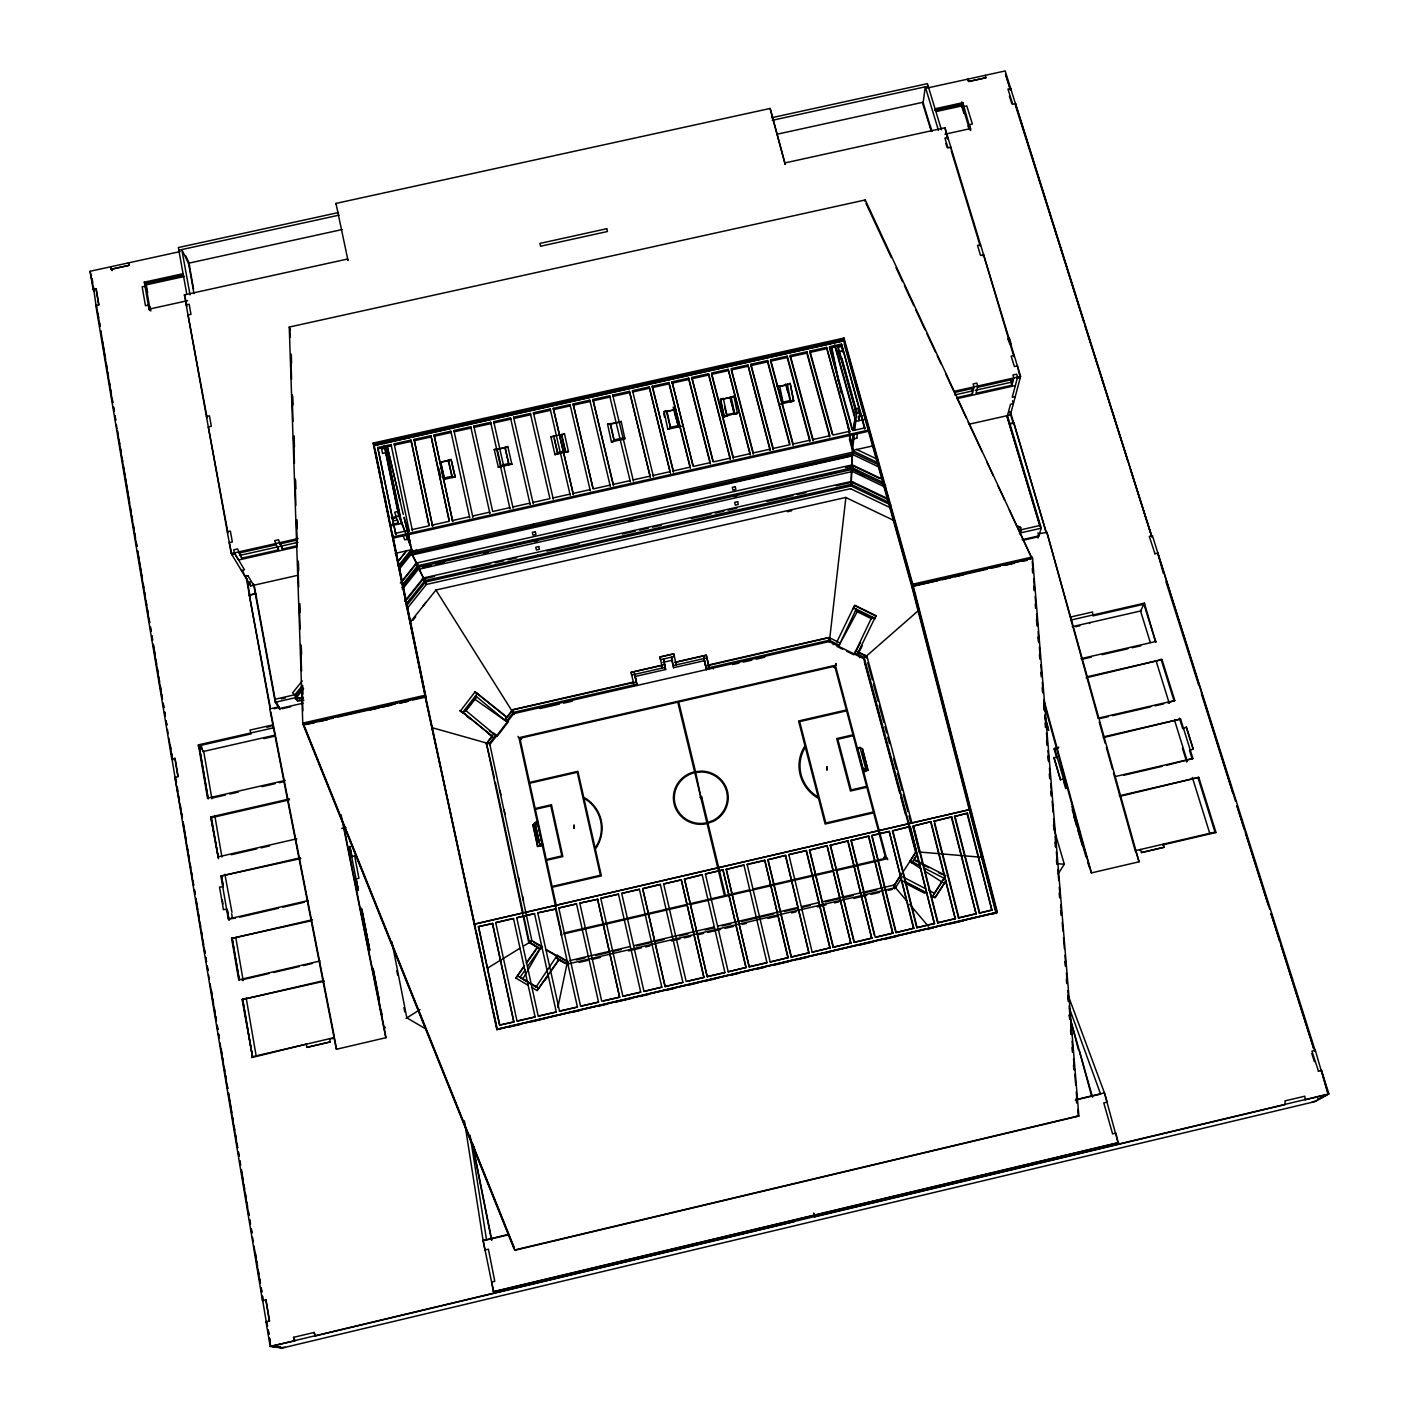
<?xml version="1.0" encoding="UTF-8"?>
<svg xmlns="http://www.w3.org/2000/svg" width="1419" height="1419" viewBox="0 0 1419 1419"><rect width="100%" height="100%" fill="white"/><g stroke="black" fill="none" stroke-linecap="round" stroke-linejoin="round"><path stroke-width="1.5" d="M770.127 449.167L770.091 450.391L747.902 364.931L731.246 368.656L753.258 452.945L770.127 449.167L747.902 364.931M750.172 453.654L750.172 454.878L728.195 369.33L711.522 373.055L733.304 457.432L750.172 453.654L728.195 369.33M750.935 365.57L750.935 364.257L767.59 360.55L790.046 444.679L773.195 448.475L773.16 449.699L750.935 365.57L767.555 361.863L767.59 360.55M770.127 108.465L785.204 164.391L770.127 108.465L335.984 203.414L347.992 260.457L347.495 259.038L184.381 294.886L231.244 553.57L250.649 585.941L298.504 575.156M770.606 361.189L770.623 359.858L787.261 356.151L809.965 440.209L793.132 443.987L793.079 445.229L770.606 361.189L787.208 357.482L787.261 356.151M681.262 879.886L663.613 883.984L681.262 879.886L703.948 977.478L688.144 981.168M779.545 386.607L779.581 385.72L776.725 386.358M879.904 478.575L852.074 465.29L852.447 454.435L878.396 466.798M851.595 471.711L851.223 482.389L836.11 485.795M845.6 467.649L852.056 466.177L851.879 454.772M786.197 384.673L790.401 401.683L793.647 401.187L790.17 383.361L786.889 384.762M790.241 356.808L790.312 355.477L806.914 351.77L829.867 435.739L813.052 439.518L812.963 440.759L790.241 356.808L806.843 353.1L806.914 351.77M684.49 879.141L702.157 874.743L724.949 972.565L707.212 976.715L684.49 879.141L702.157 874.743M790.17 383.361L793.629 401.08L780.219 404.096M790.791 401.825L787.297 383.999M832.261 434.196L809.877 352.426L809.965 351.078L826.567 347.371L849.75 431.27L849.626 432.511L826.567 347.371M682.894 982.391L665.103 986.56L682.894 982.391L660.367 884.427L642.665 888.542L665.103 986.56M852.127 429.726L829.512 348.045L829.618 346.697L841.485 344.054L864.845 427.882L864.703 429.123L841.485 344.054M841.378 346.431L838.257 347.123L837.618 354.555L835.312 346.254M858.832 420.716L859.79 412.503L858.548 408.14L855.426 408.849L854.664 415.909L838.806 358.83L839.48 351.415L842.584 350.724L841.343 346.449M842.46 352.054L842.584 350.724M475.525 927.955L424.902 695.292L373.144 443.065L843.986 338.041L843.737 340.897L374.137 445.655M865.093 201.533L865.253 199.955L289.245 327.062L302.761 723.105L304.606 725.96L303.027 724.364L425.168 696.534L426.232 698.272L392.424 533.597M534.661 827.72L534.981 829.281L534.91 826.638L535.282 828.856L534.732 827.738M708.613 666.238L708.56 664.943L828.536 637.557L829.104 641.601L863.923 658.771L916.018 852.039L893.881 885.97L896.01 887.336L894.147 885.03L823.197 901.562M489.413 730.803L496.579 735.858L494.202 733.304L487.657 741.782L490.052 744.319L513.713 713.633L829.104 641.601L828.536 637.557M839.711 644.244L839.888 642.913L830.363 638.213L829.104 641.601M851.737 447.624L853.014 436.005M854.344 433.771L852.517 450.462L873.802 445.672M854.806 429.922L856.65 413.213L838.257 347.123M851.258 466.727L851.453 465.06L417.204 562.9L417.789 565.72L852.198 467.809L883.948 482.868M858.14 411.67L858.566 408.14M850.726 483.152L850.903 481.538L424.263 577.799L426.214 584.61L407.093 608.627M888.383 498.938L852.624 481.875L851.276 484.358L851.081 485.972L890.742 504.933M833.255 644.634L833.361 643.694M850.903 481.538L851.471 485.883L425.398 582.056L406.224 606.197M853.28 467.082L853.475 465.432L883.221 479.604M856.81 438.205L857.431 433.079M852.447 483.489L852.624 481.875M835.773 663.808L836.181 665.334L835.809 663.489M854.327 654.035L872.029 616.822L871.709 618.826L855.959 611.11L856.242 609.088L838.611 646.284L857.324 611.518M511.674 710.139L636.351 681.918L633.991 671.613M705.403 873.98L723.034 869.882L705.403 873.98L728.213 971.802L746.075 967.456L723.034 869.882M853.333 608.786L854.788 605.274L876.126 615.704L874.636 619.216M923.077 103.002L925.277 86.825L938.491 130.459M929.871 127.249L930.279 125.67L931.999 131.382M858.193 653.343L858.389 652.03M857.697 748.576L860.003 747.742L857.395 747.937L857.466 750.066M863.32 769.577L857.537 748.008L860.038 747.441L862.415 748.682L868.038 769.985C862.663 774.579 860.623 767.59 865.679 768.708L863.018 769.258M859.524 657.565L859.648 656.642M785.239 162.866L944.948 127.781L947.661 138.991L947.91 137.448L944.912 138.104L947.963 147.771M863.799 659.675L865.235 655.401L855.622 650.665L855.426 651.977L860.588 642.346M865.235 655.401L863.923 658.771M866.867 658.079L867.08 656.766L864.153 657.44L854.522 652.722M950.588 148.676L950.854 147.133L947.857 147.789M962.064 107.347L962.827 102.682L934.873 108.82M967.74 80.706L968.006 79.092L968.751 81.522L985.992 77.743L985.247 75.313M964.193 111.959L963.944 113.467L961.319 104.917M968.095 126.965L968.361 125.457M970.543 129.998L962.827 102.682M862.397 748.771L867.772 770.056M542.608 845.085L542.413 843.454L537.517 846.451L542.856 845.227M537.641 822.346L535.052 822.665L539.788 844.199L542.111 843.773M1045.768 531.043L1010.559 412.379M843.986 338.041L912.772 584.202L912.08 587.608L995.978 913.18L991.668 914.191M1013.272 354.679L983.58 254.764L980.547 255.42L977.514 245.416L980.564 244.742L980.245 246.179L951.262 150.786M983.314 256.183L983.598 254.746M1083.814 322.024L1005.184 70.95L926.979 88.067M557.844 1007.49L566.908 964.211L895.495 887.638L901.508 878.379M439.571 462.541L451.224 459.933L455.162 476.89L452.359 477.387M726.191 869.457L743.911 865.04L766.969 962.738L749.214 966.889L726.191 869.457L743.911 865.04M972.281 387.547L972.352 394.092L957.914 397.338M972.352 394.092L973.984 386.873L973.079 383.928L976.857 383.095L977.726 386.039L976.059 393.258L1011.907 385.205L1013.822 377.933L1012.9 375.006L1016.66 374.155L1017.565 377.099L1012.244 397.285L1015.259 396.611M703.948 977.478L681.28 879.585M558.412 961.053L558.802 959.51L566.908 964.211M1013.875 356.79L1014.248 355.459L1011.144 356.151L1014.443 366.581L1017.441 365.925L1020.279 377.72L1017.228 378.412M794.25 1221.706L315.249 1335.971M887.301 858.016L887.744 859.666M1011.96 378.642L1011.02 382.279L1011.907 385.205M444.573 479.125L440.759 461.92M707.212 976.715L684.508 878.822M1007.437 415.607L1010.488 404.291L1013.397 403.635L1012.545 400.779M448.404 460.466L451.242 460.04M944.948 127.781L1020.598 376.425L1010.399 414.933L968.609 424.334M893.881 885.97L900.409 875.417L900.143 876.374M894.644 888.879L894.147 885.03M900.568 880.348L900.852 879.39M910.005 827.632L916.319 851.028L909.792 861.564L921.126 868.765M913.623 860.322L913.925 859.329L945.764 875.594L932.389 896.577M916.018 852.039L916.319 851.028M919.015 851.329L913.02 826.94M1019.427 533.916L1020.704 529.855L1021.538 532.675L1041.28 528.187L1007.384 415.359M1037.981 538.067L1041.28 528.187M303.382 724.062L425.345 696.286L373.64 444.36L843.862 339.478L912.541 585.337L1031.826 558.181L865.253 199.955M1046.406 533.136L1013.964 423.022L1009.796 423.962M943.546 879.62L944.061 878.237L923.467 867.683M787.953 957.825L764.77 860.216L747.139 864.295L770.215 961.976L788.113 957.63L764.77 860.216M767.856 859.79L785.594 855.373L808.936 952.929L791.199 957.062L767.856 859.79L785.594 855.373M724.949 972.565L707.247 976.538M403.28 514.423L387.245 446.95M728.213 971.802L746.075 967.456M1071.043 620.919L1070.618 617.017L1092.524 611.997L1092.932 615.899L1144.707 604.051M1089.597 623.544L1090.023 622.569M863.195 769.116L865.413 768.584M400.034 500.818L387.369 446.772M788.822 854.628L806.418 850.549L788.822 854.628L812.165 952.167L830.097 947.821L806.418 850.549M303.027 724.364L514.654 1250.316L1078.883 1116.097L1032.553 558.235L913.091 585.426L912.08 587.608L844.216 344.108M1015.348 105.201L1151.891 536.825L1015.525 103.64M1151.891 536.825L1152.423 535.673L1149.301 536.4L1154.96 553.747M1056.179 756.079L1054.122 749.019L1058.787 747.192M1056.676 757.888L1057.102 757.001L1054.015 757.764L1060.454 779.776L1063.541 779.013L1063.115 779.865M1152.423 535.673L1235.612 801.451M836.82 642.08L854.486 605.558L875.825 615.988L858.087 652.545L866.388 656.341M858.46 652.456L861.262 646.692M1071.451 619.926L1144.388 603.164L1140.539 611.004L1150.33 642.488M1038.406 534.183L1038.442 536.754L1023.809 540.071M1019.516 530.067L1020.882 527.478L1016.412 525.42M1037.981 532.764L1038.336 533.934L1046.867 532.249L1098.058 717.854M1144.388 603.164L1155.811 642.328L1143.891 604.175M859.222 651.41L862.326 645.627M809.469 850.141L827.224 845.706L850.815 943.138L833.13 947.271L809.469 850.141L827.224 845.706M704.037 658.54L706.396 669.626L706.325 668.331L829.246 640.253L830.363 638.213M851.95 468.075L853.475 465.432M749.214 966.889L726.262 869.137M1086.546 676.916L1162.001 659.569L1086.12 677.839M567.902 962.543L567.369 961.16L568.327 964.92L567.689 961.976L566.057 963.341L567.369 961.16L557.259 955.306L536.222 986.773M537.109 990.462L559.051 959.9M496.136 734.67L489.608 743.148L486.557 743.84L528.489 941.187L531.611 940.46L541.668 946.278L527.762 966.304M522.671 979.234L541.668 946.278M1167.855 702.884L1174.79 700.525L1162.001 659.569M537.375 947.342L530.688 943.475L531.611 940.46L532.001 941.311L528.489 941.187M830.239 845.316L848.012 840.899L871.727 938.243L854.061 942.376L830.239 845.316L848.012 840.899M1166.578 765.32L1192.9 758.526L1180.573 719.025L1103.202 737.667M1058.219 873.643L1064.339 864.26L1053.678 828.111M934.092 893.935L944.291 878.166M945.639 881.146L934.908 897.748L931.095 895.761M945.976 880.933L935.245 897.553L932.638 895.886M917.419 853.972L911.92 862.912L912.825 861.546M915.042 858.14L917.1 854.965M1032.553 558.235L1004.368 565.294M874.441 935.369L850.992 840.509L868.8 836.075L892.941 933.117L876.924 937.019M770.215 961.976L788.113 957.63M545.198 980.032L547.592 976.591M547.982 975.048L537.162 990.586L531.788 987.358M550.377 971.589L558.802 959.51M1140.025 850.247L1140.574 849.467L1141.461 852.571L1164.077 847.285L1163.19 844.199L1162.604 844.961L1216.118 832.474M525.243 969.869L520.205 977.017L526.023 981.221M523.735 966.481L515.842 978.063L528.311 985.407M526.272 962.916L537.606 946.863L537.996 947.697M515.895 978.17L524.391 966.162M526.804 962.738L537.712 947.289L529.393 942.482L523.859 916.479M1072.001 806.79L1091.388 872.916L1139.067 861.794L1135.697 850.602L1215.817 831.906L1198.771 777.346L1120.939 796.094M850.992 840.509L868.8 836.075M486.203 744.159L492.411 736.177L460.643 710.688L475.134 691.78L506.76 717.003M409.825 622.693L435.917 590.056L511.94 710.884L506.867 717.464L475.205 691.975M506.299 719.362L505.306 720.639L475.578 695.842L476.27 697.669L465.521 711.487L464.811 709.713L494.646 734.492M473.964 698.662L507.257 722.005L506.831 720.799L513.306 712.409L636.883 684.189L637.06 685.448L634.63 674.362M497.022 736.479L508.499 721.597M464.598 711.362L476.5 696.055M423.11 605.807L425.842 602.365M412.964 620.245L415.696 616.804M889.252 831.623L913.854 928.221L895.868 932.602L871.727 835.702L889.252 831.623L913.517 928.469M407.111 599.19L423.642 578.455L418.8 568.771L402.411 589.293M407.413 602.614L410.091 599.261M400.335 583.103L415.465 564.177L417.683 565.72L423.82 578.828L434.622 576.38M402.748 580.743L416.512 563.485L411.652 553.729M402.57 584.646L417.683 565.72M401.808 587.821L418.268 567.21M404.592 601.39L422.472 578.97L425.434 582.092L424.263 577.799M406.987 603.057L424.866 580.637L851.648 484.269M302.212 680.925L292.545 692.969L294.975 694.707L297.635 701.004L303.897 700.259M398.508 560.824L406.756 550.537L398.597 560.753M301.857 686.14L294.975 694.707L274.718 699.354L275.304 700.223L254.125 584.876M398.207 565.95L410.588 550.501L412.308 554.953L852.429 455.854L852.996 450.87L876.782 462.186M295.791 696.019L302.673 687.452M398.828 567.458L411.191 552.044M295.294 699.106L303.613 688.729M399.182 569.303L411.652 553.747M892.462 830.878L910.288 826.443L934.394 923.592L916.745 927.707L892.462 830.878L910.288 826.443M791.199 957.062L809.114 952.717M1071.061 1021.68L1078.44 1049.723M537.553 846.522L532.852 824.882L538.386 823.854L537.517 822.027L534.981 822.577M913.18 826.071L931.024 821.636L955.253 918.714L937.622 922.829L913.18 826.071L931.024 821.636M536.4 833.574L536.364 833.379M812.165 952.167L830.097 947.821M951.741 816.83L933.862 821.282L951.741 816.83L976.095 913.836L958.481 917.951L934.411 823.428M537.322 837.831L537.287 837.618M1079.504 1051.355L1091.459 1095.486M954.544 816.475L967.456 813.176L991.899 910.147L979.305 913.091L954.544 816.475L967.456 813.176M969.425 809.664L474.443 924.159L969.425 809.664L996.404 912.346L496.969 1029.165M833.13 947.271L851.063 942.908M406.029 1018.416L420.006 1009.583M528.524 943.28L529.393 942.482L523.735 945.941M1100.612 1094.084L1069.518 1008.537M854.061 942.376L872.011 938.012M866.016 656.447L918.643 610.365M895.868 932.602L913.854 928.221M464.421 1120.868L483.099 1240.454L493.599 1291.84L1118.119 1142.863L1104.443 1092.843L1068.117 995.322M916.745 927.707L934.749 923.343M862.912 771.226L868.056 769.896L865.785 768.708L860.038 747.441M937.622 922.829L955.643 918.465M958.481 917.951L976.503 913.57M1314.366 1050.84L1315.307 1050.326L1328.113 1094.333M979.305 913.091L992.342 909.881M487.905 967.935L519.957 948.264M995.978 913.18L997.38 912.364L913.091 585.426M863.266 769.204L865.59 768.513M1311.795 1102.35L1317.541 1100.168M1325.08 1095.078L1323.058 1096.178L1326.251 1095.415M813.743 1213.263L814.471 1216.881L1285.277 1104.567L1284.975 1100.878L1304.877 1096.195L1305.09 1099.849L1328.255 1094.315L1321.479 1070.476L1328.894 1093.907L1314.916 1101.605L282.133 1348.05L271.047 1346.525M511.94 710.884L504.898 719.433L506.831 720.799M422.667 567.813L431.234 565.684M435.527 564.62L444.094 562.492M508.57 1234.406L483.099 1240.454L484.996 1250.015L488.402 1249.199L494.752 1281.18L491.683 1282.191M1075.886 1099.619L1104.443 1092.843L1107.086 1102.102L1103.769 1102.9L1112.62 1133.923L1115.973 1133.125L1118.119 1142.863M483.471 1240.703L508.907 1234.654M1075.407 1100.062L1099.867 1094.262M171.983 759.041L262.497 1300.584L265.992 1299.751L269.539 1320.947L266.045 1321.781L270.178 1346.471L294.904 1340.831L293.68 1337.354M1315.307 1050.326L1311.936 1051.124L1318.482 1071.203M515.132 1249.873L1077.695 1116.061M1318.304 1071.239L1321.674 1070.44M314.858 1335.811L314.273 1332.441L293.485 1337.337L294.673 1340.866M493.244 1291.662L1118.651 1142.49M270.178 1346.471L1328.894 1093.907M272.732 1346.755L276.031 1345.957L274.364 1345.726M275.552 1347.145L280.465 1346.596L277.184 1347.376M1322.845 1097.277L1317.719 1099.104L1320.858 1098.359M279.951 1347.748L285.361 1347.287M499.541 1025.103L513.944 1021.911L492.464 923.379L478.38 926.642L499.541 1025.103L513.944 1021.911M559.388 1011.108L577.427 1007.064L559.547 1011.233L537.783 912.86L555.698 909.011L537.783 912.86M619.66 997.185L601.709 1001.211L579.786 903.123L597.63 899.291L619.66 997.185L603.802 1000.892M640.714 992.094L622.852 996.28L640.749 992.253L618.471 894.147L600.751 898.262L622.923 996.422M643.978 991.331L661.822 987.163L646 991.03M703.984 977.301L686.175 981.469L663.595 883.682M749.321 966.694L767.094 962.543M892.941 933.117L875.239 937.249L851.24 840.154M517.226 1021.13L535.123 1016.944L513.501 918.501L495.71 922.634L517.013 1021.024L535.123 1016.944M538.404 1016.181L556.283 1011.995L534.537 913.623L516.764 917.738L538.209 1016.075L556.283 1011.995M580.69 1006.302L598.552 1002.116L576.54 903.885L558.784 908L580.566 1006.16L598.552 1002.116M496.597 1029.502L997.38 912.364M508.179 1027.285L521.128 1024.252M531.912 1021.733L544.861 1018.7M572.921 1012.137L581.559 1010.115M598.836 1006.089L607.456 1004.067M616.094 1002.045L631.207 998.515M639.845 996.493L648.483 994.471M665.742 990.427L674.38 988.404M689.492 984.875L698.113 982.853M706.751 980.831L715.389 978.826M730.501 975.279L739.122 973.257M756.398 969.23L765.036 967.208M773.657 965.186L788.769 961.656M797.407 959.634L806.045 957.612M823.304 953.568L829.778 952.06M860.003 944.983L872.951 941.968M883.753 939.431L896.702 936.416M926.909 929.339L933.383 927.831M950.659 923.787L963.607 920.754M320.02 961L238.711 979.855L231.599 938.438L312.464 919.743M1115.565 776.459L1192.9 758.526M241.514 979.926L269.291 973.469M273.565 972.476L299.196 966.534M303.471 965.541L312.02 963.554M1123.671 775.271L1162.285 766.313M644.013 991.491L621.717 893.402L639.419 889.287L661.839 987.322M889.553 831.25L872.011 835.33L896.169 932.354M478.38 926.642L492.712 923.627M597.63 899.291L579.786 903.123M642.718 888.826L660.367 884.427M747.033 864.632L764.646 860.535M242.525 998.621L252.617 1057.35L242.099 999.597L323.621 980.653M1119.272 795.811L1198.771 777.346M242.099 999.597L324.171 981.221M564.23 932.957L724.47 895.708L707.088 823.605A27.422 26.624 -3.6 0 1 674.114 803.863A27.422 26.624 -3.6 0 1 694.583 771.812L677.785 702.157L521.553 737.898A1.898 1.809 -19.4 0 1 520.276 739.938L529.518 782.437L577.888 771.333L583.741 797.318A37.213 36.043 -21 0 1 595.359 849.076L601.372 875.878L552.293 887.23L556.425 906.227M748.948 890.015L725.411 895.495L707.975 823.268L713.792 821.122A27.422 26.624 -3.6 0 0 701.678 771.102L695.541 771.705L678.708 701.944L833.024 666.628L835.223 667.87L846.398 709.997L798.578 720.976L804.999 745.88A38.774 37.302 10.7 0 0 818.532 798.418L825.131 824.067L873.643 812.839L885.19 856.42A2.004 1.933 21 0 0 883.789 858.672L753.223 889.021M563.84 933.915L686.53 905.393M690.822 904.382L832.882 871.355M837.192 870.361L886.698 858.85L835.383 665.28L518.946 737.703L561.693 934.411M569.516 960.663L629.717 946.633M634.009 945.639L713.562 927.104M717.854 926.093L797.407 907.557M801.7 906.564L818.905 902.555M576.274 959.971L584.859 957.967M595.59 955.466L608.449 952.468M612.742 951.475L621.327 949.471M636.351 945.976L651.374 942.464M655.667 941.471L664.252 939.467M679.275 935.972L687.86 933.968M705.03 929.977L713.615 927.973M722.2 925.968L730.785 923.964M741.516 921.463L773.71 913.978M784.423 911.477L797.301 908.462M801.593 907.468L810.178 905.464M825.202 901.97L840.225 898.475M844.518 897.464L853.103 895.478M863.834 892.977L876.711 889.961M579.058 962.419L587.643 960.415M591.936 959.421L600.521 957.417M628.44 950.907L641.317 947.91M645.61 946.916L649.902 945.905M671.382 940.903L679.967 938.899M684.26 937.906L690.698 936.398M699.283 934.411L703.576 933.4M707.868 932.407L720.746 929.392M725.038 928.398L733.641 926.394M742.226 924.39L746.518 923.397M767.981 918.395L776.565 916.39M791.607 912.896L795.899 911.885M817.362 906.883L825.947 904.879M834.532 902.874L838.824 901.881M853.866 898.387L866.743 895.371M871.035 894.378L879.62 892.374M888.205 890.369L892.498 889.376M251.926 1056.853L334.405 1037.608L336.534 1049.244M251.553 1057.598L306.291 1044.171L306.894 1047.382L330.184 1041.954L329.58 1038.743L333.323 1038.477M306.859 1047.364L330.166 1041.918M1141.497 852.535L1164.112 847.249M235.394 918.164L228.282 919.015L220.903 876.073L300.26 857.821M220.903 876.073L300.828 858.53M354.661 855.87L351.522 856.544L352.054 857.307L349.996 846.504M537.304 822.115L535.087 822.789L537.464 822.612M532.923 825.202L538.12 823.747M223.386 909.508L227.217 909.455L229.098 920.328M539.717 843.968L542.218 843.613M537.482 846.256L542.626 845.352M228.282 919.015L308.1 900.586M1098.058 718.227L1174.79 700.525M239.705 917.171L278.496 908.213M282.807 907.22L304.358 902.236M1099.743 718.617L1108.257 716.648M1112.514 715.673L1150.827 706.822M1155.084 705.846L1163.598 703.877M1103.645 736.816L1180.573 719.025M231.599 938.438L310.885 920.86M1054.122 749.019L1058.379 748.026M513.997 714.484L512.702 709.66L633.335 682.113L634.169 686.122M539.894 708.56L559.317 704.126M563.627 703.15L572.265 701.163M732.559 664.553L738.997 663.099M743.272 662.105L751.857 660.154M756.132 659.179L764.717 657.21M285.237 780.415L207.546 798.188L198.394 744.869L272.856 727.982L272.288 725.003L249.975 730.093L251.145 733.907L198.163 745.968M212.531 797.975L225.461 795.012M229.772 794.037L238.392 792.068M262.107 786.64L275.038 783.678M279.348 782.703L283.658 781.709M210.757 816.954L218.295 857.697L210.757 816.954L289.476 798.932M211.431 817.716L289.228 799.89M1072.267 626.648L1141.373 610.809M1075.815 626.701L1079.753 625.797M217.621 856.987L296.784 838.806M341.713 828.483L345.988 827.508M1081.065 658.647L1156.325 641.37M231.12 854.752L256.768 848.864M261.043 847.888L269.575 845.919M1082.786 659.108L1091.371 657.121M1102.12 654.656L1127.892 648.749M1132.185 647.756L1140.77 645.787M1020.58 529.89L1040.446 525.367L1040.074 526.484L1007.047 416.601M281.388 698.857L285.432 697.935M253.504 583.83L275.251 702.281L295.524 697.669L297.635 701.004M297.085 698.095L303.364 697.35M379.139 999.703L372.966 969.195L386.003 1037.679L336.338 1049.297L269.752 708.915L278.958 706.822L279.312 708.595L302.939 703.221M273.991 708.72L277.681 707.886M1022.141 539.699L1038.885 535.885M282.009 708.737L290.593 706.786M266.807 727.255L270.852 726.333M302.761 723.105L424.902 695.292M912.772 584.202L1032.234 557.011M305.688 724.399L333.518 718.067M337.793 717.092L395.564 703.948M399.856 702.973L408.406 701.021M412.681 700.046L425.523 697.119M987.322 569.179L912.754 586.153L996.918 912.63L496.863 1029.609L425.168 696.534M991.579 568.203L1000.093 566.27M306.132 724.524L314.681 722.59M318.956 721.615L327.505 719.664M370.235 709.926L378.784 707.992M383.059 707.017L391.609 705.066M400.158 703.114L408.707 701.163M937.835 580.673L912.311 586.473L843.755 340.631L374.048 445.406L425.789 697.279M942.092 579.697L950.606 577.764M954.863 576.788L963.359 574.855M1005.911 565.17L1014.425 563.219M1022.939 561.285L1027.179 560.328M202.793 751.591L275.41 735.042M180.213 251.553L90.106 271.277L93.175 289.618L96.208 288.944L98.869 304.872L95.836 305.546L171.805 759.076L175.051 758.331L178.12 776.619L174.856 777.346L182.182 817.504M263.952 738.625L273.991 736.337M662.886 662.389L672.712 660.154M665.6 669.537L664.695 664.606L631.083 672.269L631.721 675.036L665.369 667.356L663.489 658.984L665.6 669.537L634.967 676.526M674.734 662.318L706.307 655.117L708.666 665.405L706.307 655.294L675.604 662.283M661.804 665.44L631.1 672.446L633.442 682.592M1154.8 553.8L1157.939 553.073M706.981 657.866L673.351 665.529L673.564 667.71L704.392 660.686L706.591 669.573M241.425 570.544L244.511 569.853L234.33 552.878L233.763 549.809L237.612 548.94L241.762 558.146L278.55 549.88L277.964 546.847M395.156 553.41L411.9 549.632L407.856 539.167L404.752 539.859L403.173 535.743M856.845 438.205L853.777 438.897L852.996 436.005L851.719 447.624L849.36 439.074M248.023 575.742L244.955 576.433L242.649 570.509M416.441 550.111L412.024 551.388L404.096 517.279L410.623 544.736M410.765 551.672L853.245 452.058L846.735 420.361M530.883 526.165L533.863 525.491L533.615 524.391M411.35 553.197L852.801 453.814L852.234 449.362M412.095 553.782L852.447 455.428M245.948 575.351L249.318 595.022L255.722 593.568M1009.743 423.749L1013.911 422.809M270.071 708.56L249.354 595.235L255.775 593.798M417.984 566.483L428.751 564.053M433.043 563.095L478.221 552.913M508.339 546.12L534.165 540.302L534.449 541.544L537.429 540.87L537.127 539.628M552.275 536.222L604.157 524.533M608.467 523.558L617.123 521.607M621.451 520.631L630.089 518.68M634.417 517.704L643.055 515.753M647.383 514.778L673.333 508.924M690.627 505.04L731.69 495.781M738.944 494.149L743.219 493.173M747.476 492.216L837.015 472.048M847.675 469.636L851.932 468.678M534.2 540.444L537.162 539.77M736.816 494.788L733.871 495.462L733.871 496.597L736.833 495.923L736.816 494.628M418.374 567.21L852.021 469.458L885.687 485.458M483.844 553.818L488.154 552.842M628.564 521.199L632.892 520.223M419.048 569.214L851.595 471.693L851.453 465.06M471.303 568.114L490.743 563.715M495.054 562.758L503.692 560.807M508.002 559.831L516.64 557.88M546.865 551.069L579.236 543.761M622.409 534.005L635.357 531.096M639.685 530.121L648.306 528.17M652.634 527.194L661.272 525.243M691.479 518.432L710.919 514.05M715.229 513.075L723.867 511.124M728.178 510.148L736.816 508.197M767.04 501.386L792.937 495.533M797.247 494.557L805.886 492.606M540.852 555.663L537.89 556.319L537.641 555.255M426.161 584.504L850.62 488.686M435.739 590.073L845.884 497.448L829.76 638.319M787.403 511.727L791.713 510.751M378.181 448.759L391.502 445.779L391.059 444.555L377.72 447.535L395.83 534.502L377.72 447.535L378.376 448.723M429.035 524.799L410.996 440.103L394.145 443.863L412.432 530.777M414.082 439.411L432.6 526.236L414.082 439.411L430.933 435.668L449.167 520.276M434.019 434.977L450.852 431.216L451.224 432.458L434.409 436.218L434.019 434.977L452.75 521.713L434.409 436.218M453.92 430.525L470.753 426.782L471.09 428.024L454.293 431.766L453.92 430.525L472.882 517.19L472.527 516.037L489.573 512.206L489.892 513.359L470.753 426.782M473.822 426.09L490.637 422.33L490.956 423.589L474.177 427.332L473.822 426.09L492.677 511.514L509.705 507.683L510.006 508.853L490.637 422.33M493.723 421.656L510.521 417.895L510.805 419.155L494.043 422.897L493.723 421.656L513.11 508.144M533.207 503.639L513.589 417.221L530.369 413.479L549.933 498.637L532.941 502.468M550.217 409.044L550.466 410.304L533.721 414.046L533.455 412.787L550.217 409.044L570.243 495.302M553.286 408.353L570.048 404.61L590.304 490.797L590.091 489.626L573.134 493.44L573.347 494.61L553.286 408.353L573.134 493.44M573.116 403.936L589.843 400.193L610.312 486.309L610.135 485.121L593.195 488.916L573.116 403.936L592.894 487.976M592.947 399.502L609.656 395.777L630.338 481.804L630.178 480.615L613.256 484.411L592.911 399.519L613.434 485.6M629.593 392.655L612.884 396.38L612.724 395.103L629.451 391.36L650.345 477.298L629.451 391.36M649.352 388.238L632.661 391.981L632.502 390.686L649.228 386.944L670.336 472.811L649.228 386.944M652.279 386.27L668.988 382.545L690.255 467.117L673.333 470.913L673.422 472.119L652.279 386.27L673.333 470.913M672.038 381.853L688.747 378.128L710.245 462.612L693.341 466.425L672.038 381.853L692.88 465.521M712.835 461.033L691.798 377.454L708.471 373.729L730.217 458.124L730.235 459.348L708.471 373.729M411.421 441.344L394.588 445.105L394.34 443.828M414.508 440.653L431.323 436.892M553.534 409.63L570.278 405.887L570.048 404.61M573.347 405.213L590.056 401.488L589.843 400.193M593.142 400.797L609.833 397.072L609.656 395.777M652.403 387.564L669.094 383.839L668.988 382.545M672.145 383.165L688.818 379.441L688.747 378.128M691.869 378.767L708.524 375.042M728.213 370.643L711.575 374.368L733.321 458.656M747.884 366.262L731.264 369.969L753.258 454.186M809.877 352.426L826.461 348.719M829.512 348.045L841.361 345.402M382.545 453.424L385.72 452.714L386.163 453.938L398.313 512.631M838.806 358.83L841.875 358.138L856.349 410.197M508.782 464.031L511.887 464.279L508.782 464.031L504.916 447.145L507.807 446.488L511.869 464.19L498.317 467.223L494.22 449.539L497.324 449.734M561.693 435.136L564.496 433.824L550.944 436.839L553.836 436.201L557.649 453.104L554.935 454.63L557.827 453.991L554.261 438.648M618.205 421.798L621.203 422.028L607.563 424.192L610.436 423.536L614.179 440.44L611.429 441.983L614.303 441.344L610.152 424.05M675.675 409.736L664.074 411.545L666.93 410.907L670.602 427.793L667.817 429.354L670.602 427.793M720.48 399.821L723.318 398.296L726.918 415.182L724.08 416.76L726.936 416.122L724.559 406.845M730.767 397.32L733.925 395.936L737.508 413.656L734.35 414.242L730.235 398.42M441.575 461.902L447.393 460.607M498.282 449.22L506.033 447.499M609.443 424.37L617.159 422.631M665.83 411.758L675.462 409.594M722.094 399.165L731.707 397.018M780.166 386.181L787.829 384.46M507.984 447.233L494.22 449.539M733.907 396.717L720.444 399.715L724.062 416.672L737.525 412.823L734.67 414.383M778.588 386.713L788.184 384.567M444.2 478.008L452.005 476.252L448.528 460.182M502.858 464.864L508.694 463.552L509.013 464.935M557.507 452.626L565.276 450.887L565.596 452.253L568.469 451.614L565.418 451.348L561.622 434.462M613.984 439.979L621.735 438.24M673.599 407.75L678.087 425.629L670.353 427.35L666.38 411.475M726.617 414.756L734.332 413.035L730.217 397.196M790.454 400.46L782.738 402.198L783.075 403.546M443.526 479.498L455.162 476.89L452.04 476.749L448.085 459.845M500.996 465.787L498.335 467.312L501.226 466.674L497.111 448.883M621.948 438.702L624.821 438.045L622.054 439.606M790.826 400.868L793.682 400.229M681.262 426.25L667.799 429.265L664.074 411.545M231.244 553.57L298.185 538.546M391.307 517.651L398.757 515.966L405.462 532.994M856.65 413.213L859.754 412.521M955.289 391.076L1020.598 376.425M234.986 553.978L231.9 554.669L229.275 542.643L232.344 541.952L230.357 531.061L227.288 531.753L227.962 532.87M238.818 553.108L275.836 544.807M279.667 543.956L296.642 540.142M391.768 518.786L396.078 517.811M955.022 392.371L973.7 388.167M977.443 387.334L1013.485 379.245M239.545 555.468L297.955 542.36M393.134 520.986L397.462 520.01L398.083 523.043L391.644 524.48M862.433 415.643L858.14 416.601L858.956 419.545M954.685 394.925L971.855 391.076M975.19 390.314L1012.634 381.924M278.55 549.88L274.647 540.639L278.496 539.77L282.363 549.029L297.121 545.712M296.908 546.9L238.534 560.008L234.295 552.878M391.999 525.544L401.737 523.363L385.737 446.559M864.384 419.474L855.746 421.408L834.514 345.012M957.098 398.65L1015.33 385.578M395.369 533.367L408.885 530.334L409.311 531.469L391.059 444.555M412.007 529.642L429.07 525.81L410.996 440.103M432.192 525.101L449.255 521.27L430.933 435.668M452.377 520.56L469.423 516.729M512.809 506.991L529.819 503.16L530.103 504.33L510.521 417.895M570.012 494.131L553.038 497.945L553.286 499.116L533.455 412.787M633.282 479.906L650.221 476.11M670.247 471.605L653.325 475.418L653.432 476.607L632.502 390.686M730.217 458.124L713.331 461.92L691.798 377.454M849.75 431.27L832.953 435.048L809.965 351.078M864.845 427.882L852.837 430.578L829.618 346.697M1015.685 103.605L1012.74 104.243L1007.951 89.06L1010.878 88.421L1010.417 89.965L1005.503 74.427M182.749 273.761L144.312 282.186L149.03 309.147L187.627 300.668M944.894 134.22L970.791 128.526M338.538 212.513L178.333 247.562L186.652 293.396M771.528 117.759L927.423 83.65L941.436 129.803M178.812 250.223L339.088 215.138M772.255 120.331L928.186 86.187M111.285 269.22L112.066 270.621L110.682 266.772L111.285 269.22L129.058 265.335L128.615 262.834M968.734 81.468L985.992 77.69M111.125 269.308L128.898 265.406L128.455 262.87M342.245 229.523L188.532 263.224L193.96 293.538M777.044 134.237L923.024 102.257L930.101 125.706M145.004 283.516L183.441 275.18M934.642 110.398L962.579 104.19M184.417 276.474L145.767 284.953L150.112 309.697M936.487 111.498L962.313 105.822L969.62 129.555M486.398 743.29L494.38 777.825M542.076 843.631L537.517 822.009M299.232 698.804L303.169 698.503M1077.092 1116.043L1078.883 1116.097M918.749 851.95L980.511 857.182M1057.723 863.71L1064.339 864.26M415.43 563.361L416.512 563.485M422.543 578.296L423.642 578.455M315.479 1335.918L314.078 1332.423M266.045 1321.781L267.606 1325.967M262.497 1300.584L262.639 1296.327M432.263 727.716L487.019 743.166M853.245 452.058L849.342 434.994M829.051 637.663L705.775 666.079L703.363 655.773M856.278 449.309L878.184 459.632M852.819 452.572L878.538 464.811M853.919 468.997L857.839 470.877M860.286 474.407L864.277 476.305M885.562 487.356L851.613 471.09L851.24 481.928L887.052 499.045M851.276 484.358L889.021 502.397M850.62 488.739L890.121 507.647M845.706 497.466L895.247 521.128M853.475 607.74L874.813 618.187M855.267 609.727L872.703 618.258M829.246 640.253L838.771 644.953M837.015 646.479L842.638 649.246M846.398 651.09L853.883 654.798M913.605 859.861L917.419 861.812M921.25 863.781L928.895 867.683M938.456 872.579L942.287 874.53M919.707 865.767L910.093 860.57M902.555 876.782L924.993 888.4M928.736 890.334L934.358 893.243M904.595 881.323L927.033 892.977M900.533 879.904L927.281 893.793M905.162 883.15L924.248 893.065M864.348 759.342L864.402 759.537M863.249 755.174L863.302 755.369M533.597 942.234L542.377 947.324M546.102 949.471L566.075 961.035M546.35 950.056L557.507 956.512M530.298 942.624L540.728 949.276L539.273 948.442M566.057 963.341L555.964 957.488L556.301 958.304L557.259 955.306M557.986 959.279L564.709 963.182M519.514 977.035L537.216 987.358M529.518 983.243L536.488 987.322M406.614 1017.707L425.718 1028.899M674.522 409.896L678.424 426.977L678.087 425.629M924.798 871.106L943.192 882.795M422.365 579.183L424.76 580.832M513.306 712.409L511.354 711.043L513.713 713.633L512.933 710.032M459.703 710.547L463.286 713.065L460.572 710.511L460.944 711.416M487.657 741.782L490.353 745.135M460.075 710.848L463.41 713.526M466.745 716.205L470.079 718.883M488.455 733.623L491.79 736.301M495.71 922.634L513.501 918.501M221.488 876.073L223.351 886.946L219.519 886.946L223.422 909.544M384.283 1026.611L385.4 1027.817M171.805 759.076L172.728 759.892M516.764 917.738L534.537 913.623M895.495 887.638L906.883 901.047M909.739 904.4L928.257 926.217M198.394 744.869L203.715 751.378L211.892 798.791M272.82 727.929L273.441 728.834M275.251 702.281L280.04 709.518M275.162 700.259L278.763 706.591M249.354 595.235L270.284 707.301M558.784 908L576.54 903.885M247.953 575.759L253.682 585.249M239.385 552.026L241.762 558.146M95.836 305.546L96.811 306.876M93.175 289.618L93.938 290.93L90.106 271.277M149.03 309.147L149.74 310.442L148.321 305.103L145.465 305.741L142.148 286.833L145.022 286.212L145.749 287.614L144.986 283.25M146.902 291.338L147.611 292.669L146.033 283.747M280.128 542.892L282.363 549.029M249.318 595.022L249.992 596.264L246.995 578.81M144.312 282.186L146.494 286.283M517.74 976.006L538.989 988.387M186.882 306.291L186.191 304.925L189.17 304.269L190.997 314.344L188.017 315L207.085 417.771L206.411 416.53L209.444 415.856L211.325 426.268L208.309 426.942L227.554 530.688M184.381 294.886L185.073 296.252M412.113 554.581L416.902 563.449M193.587 289.015L189.206 264.608M185.641 255.828L189.188 263.154M189.667 265.761L181.809 249.567L190.057 294.904M866.033 203.538L891.327 257.637M896.01 267.659L902.555 281.672M904.435 285.68L913.801 305.724M915.681 309.732L925.046 329.776M926.926 333.767L935.352 351.806M937.214 355.814L940.974 363.832M945.657 373.853L955.022 393.879M956.903 397.888L966.268 417.931M968.13 421.94L982.179 451.987M986.861 462.009L993.424 476.039M998.107 486.043L1004.67 500.073M1009.352 510.095L1031.826 558.181M1009.565 340.56L1009.583 343.753M289.245 327.062L290.452 329.9M304.908 727.486L514.299 1247.815M303.56 724.896L514.068 1248.046M398.491 524.09L394.677 512.206L397.87 511.496L400.3 517.882M415.465 564.177L416.051 565.684M561.516 935.316L561.197 933.826L561.552 935.511M401.116 520.365L404.521 530.103M410.304 545.038L407.253 536.222L407.856 539.167M417.204 562.9L417.789 564.407M405.94 535.123L407.519 539.238L406.916 536.293M486.557 743.84L487.001 745.01M422.472 578.97L423.039 580.442M373.144 443.065L374.527 446.648M407.218 527.07L407.643 528.17M385.684 452.732L388.221 459.472M475.134 691.78L475.489 692.72M477.831 694.352L477.476 693.412L462.913 712.143L492.765 736.922M387.316 455.109L384.797 448.333L381.64 449.043L382.58 453.424M600.751 898.262L618.471 894.147M532.87 824.953L534.892 822.63L539.575 844.252M335.984 203.414L336.48 204.868M518.13 736.408L518.325 737.49M512.702 709.66L513.11 710.884M1009.619 411.741L1013.627 424.263M440.529 462.434L444.218 478.487M1315.111 1050.362L1157.762 553.108L1163.278 573.205M1005.645 74.48L1010.559 90.018M1236.96 805.69L1269.703 909.242M1271.052 913.464L1313.834 1048.712M1085.145 326.246L1127.786 460.998M1130.446 469.423L1151.093 534.697M1165.939 581.648L1198.7 685.217M1201.379 693.66L1232.792 793.008M1236.818 805.673L1244.161 828.927M1245.51 833.148L1268.231 905.02M1270.91 913.464L1279.601 940.939M1280.931 945.178L1313.692 1048.73M1009.441 96.279L1011.836 103.853M1311.83 1053.608L1314.366 1061.643M452.005 476.252L452.306 477.618M1186.319 727.149L1193.166 749.001M1160.99 659.09L1174.24 701.412M1179.42 718.174L1182.719 728.727L1186.355 727.096L1193.184 748.966L1189.53 750.562L1192.332 759.36M1198.079 777.949L1215.178 832.705M1156.219 661.36L1169.274 703.345M1174.506 720.125L1187.313 761.258M1192.35 777.47L1209.822 833.556M1182.453 748.239L1186.763 762.074M961.816 101.866L963.749 108.128L964.015 106.531L966.8 105.928L972.387 124.038L969.603 124.641L970.631 130.424M945.852 143.514L947.023 147.399M922.793 103.835L931.201 131.027M1007.082 416.441L1040.109 526.36M1020.332 527.3L1021.077 529.766M1044.827 715.123L1048.659 730.413L1044.863 717.535M1054.512 748.168L1066.148 787.917M1072.196 809.628L1086.103 857.111M1063.665 781.603L1065.74 788.716M1073.669 815.907L1076.773 826.497M1078.014 830.736L1082.36 845.582M1054.033 757.711L1060.472 779.723M1069.305 1015.472L1092.524 1097.135M1046.867 532.249L1139.031 861.794M1099.246 722.094L1105.188 743.343M1106.377 747.582L1112.319 768.814M1113.489 773.053L1135.466 851.631M858.424 409.399L859.648 413.763M839.374 352.746L855.32 410.109M1043.958 700.152L1091.388 872.916M1044.065 702.937L1084.418 849.928M1087.93 862.699L1089.1 866.974M806.843 353.1L829.76 436.981M790.312 355.477L813.052 439.518M787.208 357.482L809.877 441.451M867.08 656.766L911.867 822.683M867.736 662.833L872.313 679.825M873.465 684.082L878.042 701.075M879.195 705.332L883.789 722.324M884.924 726.581L886.644 732.949M887.797 737.206L889.518 743.574M893.527 758.456L896.4 769.08M897.535 773.32L902.129 790.33M903.282 794.569L907.858 811.579M909.011 815.819L910.732 822.204M864.153 657.44L908.869 823.375M864.366 661.786L899.788 793.327M900.941 797.567L905.517 814.541M908.94 827.277L915.805 852.73M785.629 383.928L787.74 391.821M779.563 390.349L782.206 400.211M770.623 359.858L793.132 443.987M767.555 361.863L789.425 443.828M750.935 364.257L773.195 448.475M912.417 586.881L996.457 912.914M967.048 813.584L991.899 910.147M721.739 408.69L722.75 412.645M954.934 816.085L979.731 912.825M951.351 817.22L976.095 913.836M621.717 893.402L639.419 889.287M934.234 820.891L958.872 917.703M930.669 822.027L955.253 918.714M688.818 379.441L710.28 463.836M913.499 825.698L937.994 922.581M909.969 826.816L934.394 923.592M892.764 830.505L917.082 927.476M669.094 383.839L690.326 468.323M673.191 406.987L676.189 418.889M868.517 836.43L892.64 933.347M663.631 413.319L664.606 417.275M847.782 841.254L871.727 938.243M708.56 664.943L709.287 668.97M830.452 844.961L854.309 942.145M827.029 846.061L850.815 943.138M809.646 849.786L833.343 947.058M806.24 850.886L829.884 948.034M785.452 855.71L808.936 952.929M813.938 1213.28L814.666 1216.899M612.724 395.103L633.424 481.112M675.586 662.105L676.26 664.872L673.741 653.946L659.906 656.908L660.562 659.658L674.38 656.5L673.723 653.769L659.924 657.086L662.46 668.012L661.786 665.263M673.564 667.71L671.471 657.157L672.89 664.961M767.981 859.453L791.359 956.867M722.963 870.202L745.968 967.652M635.162 676.473L637.255 685.412M561.552 434.923L565.276 450.887M513.589 417.221L513.891 418.481L530.653 414.738L530.369 413.479M450.976 459.206L454.914 476.092M438.861 468.589L440.83 477.032M642.665 888.542L665.085 986.4M550.944 436.839L554.918 454.541L568.451 451.526L564.496 433.824M505.093 447.535L508.694 463.552M597.505 899.007L619.589 997.043M621.096 421.159L624.91 438.879L611.412 441.894L607.563 424.192M555.538 908.745L577.427 1007.064M450.852 431.216L469.778 517.882M533.154 824.882L537.819 846.469M492.464 923.379L513.731 1021.786M720.462 398.934L724.062 415.82M478.664 926.891L499.79 1025.21M476.092 930.829L479.764 947.945M480.651 951.794L482.513 960.787M486.22 977.797L488.083 986.471M488.952 990.746L492.269 1005.965M493.085 1010.009L496.916 1027.64M425.877 697.687L497.129 1029.697M731.069 396.575L734.652 413.461M500.02 790.543L500.942 794.871M504.171 810.001L505.093 814.329M518.449 877.031L519.372 881.359M522.6 896.489L523.522 900.817M489.59 743.148L532.001 941.311M495.302 782.153L522.955 912.151M779.581 385.72L783.111 402.606M406.118 522.423L407.714 531.078M408.53 534.998L410.162 542.874M385.56 446.613L400.779 520.454M384.372 445.282L385.258 449.539M384.78 448.333L398.757 515.966M831.836 347.744L841.112 392.939M831.428 347.673L838.487 382.083M375.396 450.887L380.416 475.099M381.072 478.54L381.942 482.797M383.981 492.428L388.93 516.818M343.664 825.929L381.463 1014.159M341.021 814.612L385.808 1037.75M473.946 1146.268L474.815 1150.578M472.509 1143.395L491.808 1240.188M472.137 1143.022L491.453 1239.958M492.074 1284.089L493.599 1291.84M270.745 711.717L334.299 1036.509M391.91 941.826L406.792 1017.689M396.806 970.791L397.639 975.119M403.936 1007.596L404.77 1011.924M354.644 855.834L358.936 878.272L355.779 878.964L358.368 890.493M362.076 909.934L369.472 948.832M373.179 968.272L377.702 992.041M378.536 996.369L379.352 1000.697M352.018 857.253L349.606 846.469L358.227 889.802L356.275 879.638M381.179 1010.381L381.995 1014.656M299.09 697.634L299.64 700.543M294.992 694.76L295.524 697.669M249.85 581.595L250.649 585.941M185.428 298.256L186.545 304.411M150.077 306.717L150.822 311.009M231.989 912.399L224.876 874.21M214.854 816.031L221.914 856.97M231.687 913.801L232.432 918.111M235.785 937.516L243.199 980.653M246.179 997.912L256.2 1056.162M201.622 746.5L202.119 749.409M199.121 745.755L208.061 797.886M211.431 817.433L218.508 858.708M232.077 937.728L239.172 979.057M199.068 745.702L208.221 798.968M221.577 876.765L223.315 886.893M227.182 909.419L228.938 919.654M232.273 939.041L239.368 980.405M242.755 1000.129L252.564 1057.315M222.286 899.912L222.996 903.992M96.031 288.979L98.709 304.908M174.874 758.367L177.943 776.654M265.796 1299.804L269.362 1321M92.093 278.745L92.785 282.824M93.459 286.886L96.013 305.511M97.911 313.404L98.638 317.767M99.365 322.113L100.093 326.476L96.598 306.841M100.82 330.84L105.574 359.149M106.301 363.495L107.028 367.858M107.755 372.221L108.483 376.567M109.228 380.931L109.955 385.276M110.682 389.64L111.409 394.003M112.136 398.349L112.864 402.712M113.609 407.058L114.336 411.421M115.063 415.767L115.79 420.13M117.617 431.021L118.345 435.385M119.072 439.73L119.799 444.094M120.544 448.439L121.271 452.803M121.999 457.149L122.726 461.512M123.453 465.875L129.661 502.894M130.388 507.257L131.116 511.603M131.861 515.966L132.588 520.312M133.315 524.675L134.042 529.021M134.77 533.384L135.497 537.748M136.242 542.093L136.969 546.457M137.696 550.803L142.432 579.129M143.177 583.475L143.904 587.838M144.632 592.184L145.359 596.548M146.086 600.911L146.813 605.257M147.541 609.62L148.285 613.966M149.013 618.329L149.74 622.675M150.467 627.038L151.194 631.402M151.922 635.747L152.667 640.111M153.394 644.457L155.221 655.347M155.948 659.711L156.675 664.057M157.403 668.42L158.13 672.783M158.857 677.129L159.602 681.492M160.329 685.838L161.056 690.202M161.784 694.565L162.511 698.911M163.238 703.274L163.983 707.62M164.71 711.983L165.438 716.329M166.165 720.692L166.892 725.056M170.174 744.656L170.919 749.001M171.646 753.365L172.373 757.711M175.796 778.162L176.524 782.525M177.269 786.906L177.996 791.27M178.723 795.651L179.468 800.014M180.195 804.396L180.922 808.759M181.667 813.14L182.395 817.504M183.122 821.885L186.421 841.556M187.148 845.937L187.893 850.3M188.621 854.681L189.348 859.045M190.093 863.426L190.82 867.789M191.547 872.171L192.292 876.534M193.019 880.915L193.747 885.279M194.492 889.66L195.219 894.023M195.946 898.404L197.791 909.331M198.518 913.712L199.245 918.075M199.99 922.456L200.718 926.82M201.445 931.201L202.172 935.564M202.917 939.946L203.644 944.327M204.371 948.69L205.116 953.071M205.844 957.435L206.571 961.816M207.316 966.179L208.043 970.561M211.342 990.231L212.07 994.613M212.815 998.976L213.542 1003.357M214.269 1007.721L215.014 1012.102M215.741 1016.465L216.468 1020.846M217.196 1025.21L217.941 1029.591M218.668 1033.954L219.395 1038.336M221.24 1049.262L221.967 1053.643M222.694 1058.006L223.439 1062.388M224.167 1066.751L224.894 1071.132M225.639 1075.496L226.366 1079.877M227.093 1084.24L227.838 1088.621M228.565 1092.985L231.865 1112.673M232.592 1117.037L233.319 1121.418M234.064 1125.781L234.791 1130.163M235.519 1134.526L236.263 1138.907M236.991 1143.271L237.718 1147.652M238.463 1152.015L239.19 1156.396M239.917 1160.777L240.662 1165.141M241.39 1169.522L243.217 1180.448M243.962 1184.812L244.689 1189.193M245.416 1193.556L246.161 1197.938M246.888 1202.319L247.615 1206.682M248.343 1211.063L249.088 1215.427M249.815 1219.808L250.542 1224.171M251.287 1228.552L252.014 1232.916M255.314 1252.605L256.041 1256.968M256.786 1261.349L257.513 1265.713M258.24 1270.094L258.985 1274.457M259.712 1278.838L260.44 1283.202M261.185 1287.583L261.912 1291.946M268.297 1330.082L268.989 1334.197M269.681 1338.294L270.373 1342.409M100.625 330.804L101.352 335.15M102.079 339.513L112.669 402.677M113.396 407.04L114.123 411.386M114.85 415.749L115.578 420.095M116.305 424.458L117.05 428.822M117.777 433.167L136.756 546.439M137.483 550.785L149.527 622.675M150.254 627.021L150.982 631.384M151.709 635.73L152.454 640.093M153.181 644.457L162.298 698.911M163.025 703.256L163.77 707.62M164.498 711.966L165.225 716.329M165.952 720.692L166.679 725.038M167.407 729.401L168.134 733.747M168.879 738.111L172.515 759.892M182.909 821.885L193.534 885.296M194.261 889.66L195.006 894.041M195.733 898.404L204.886 953.071M205.631 957.453L206.358 961.816M207.085 966.197L207.83 970.561M208.558 974.942L209.285 979.305M210.03 983.686L216.256 1020.864M216.983 1025.227L217.71 1029.609M218.455 1033.972L219.182 1038.353M219.91 1042.717L227.608 1088.639M228.335 1093.02L237.505 1147.669M238.232 1152.051L238.977 1156.414M239.705 1160.795L240.432 1165.176M241.159 1169.54L248.857 1215.462M249.602 1219.826L250.329 1224.207M251.057 1228.57L251.802 1232.951M252.529 1237.333L253.256 1241.696M253.983 1246.077L260.227 1283.237M260.954 1287.618L261.681 1291.982M262.426 1296.363L263.154 1300.726M266.701 1321.905L267.393 1326.02M268.085 1330.117L268.759 1334.232M269.45 1338.348L270.479 1344.503M262.692 1300.531L266.24 1321.728M470.079 1135.324L486.504 1239.638M633.335 682.113L633.53 683.39M664.695 664.606L664.943 666.788M1032.234 561.197L1033.156 572.212M1033.706 578.81L1034.611 589.825M1035.16 596.423L1036.083 607.438M1036.615 614.037L1037.537 625.052M1038.087 631.65L1038.992 642.665M1039.364 647.064L1040.269 658.079M1040.819 664.677L1041.741 675.692M1042.291 682.308L1043.196 693.306M1043.745 699.922L1044.668 710.919M1045.023 715.336L1045.945 726.333M1046.495 732.949L1047.399 743.946M1047.949 750.562L1048.872 761.577M1049.421 768.176L1050.326 779.191M1050.699 783.59L1051.603 794.605M1052.153 801.203L1053.075 812.218M1053.608 818.816L1054.53 829.831M1055.08 836.43L1055.984 847.445M1056.357 851.843L1057.279 862.858M1057.811 869.457L1058.734 880.472M1059.284 887.088L1060.188 898.085M1060.738 904.701L1061.465 913.499M1062.21 922.315L1062.937 931.112M1063.487 937.728L1064.392 948.726M1064.942 955.342L1065.864 966.357M1066.414 972.955L1067.141 981.771M1067.868 990.568L1068.791 1001.583M1069.146 1005.982L1070.245 1019.197M1070.618 1023.596L1071.522 1034.611M1072.072 1041.209L1072.977 1052.224M1073.527 1058.822L1074.449 1069.837M1074.804 1074.236L1075.726 1085.251M1076.276 1091.85L1077.181 1102.865M1077.73 1109.481L1078.28 1116.079M1032.287 568.593L1032.642 572.992M1033.741 586.242L1034.114 590.659M1035.214 603.909L1035.586 608.325M1036.491 619.358L1037.041 625.974M1037.963 637.025L1038.318 641.441M1039.418 654.673L1039.79 659.09M1040.89 672.34L1041.262 676.757M1042.167 687.789L1042.539 692.206M1043.639 705.456L1043.994 709.872M1045.093 723.122L1045.466 727.521M1046.566 740.771L1046.938 745.188M1047.843 756.221L1048.215 760.637M1049.315 773.887L1049.67 778.304M1050.769 791.554L1051.142 795.97M1053.519 824.67L1053.891 829.068M1054.991 842.318L1055.346 846.735M1056.446 859.985L1056.818 864.402M1059.195 893.101L1059.567 897.517M1060.667 910.75L1061.022 915.166M1064.871 961.532L1065.243 965.949M1066.343 979.199L1066.698 983.598M1067.797 996.847L1068.17 1001.264M1069.27 1014.514L1069.642 1018.931M1070.547 1029.963L1070.919 1034.38M1072.019 1047.63L1072.374 1052.047M1073.474 1065.279L1073.846 1069.695M1076.223 1098.395L1076.595 1102.811M713.225 668.065L713.278 668.97M291.285 354.182L291.587 363.016M292.722 396.132L293.023 404.947M294.088 435.864L294.46 446.896M295.595 480.012L295.897 488.828M296.961 519.726L297.263 528.56M298.398 561.676L298.7 570.509M299.835 603.607L300.136 612.44M301.271 645.556L301.573 654.39M302.637 685.288L302.939 694.122M289.848 328.481L290.15 337.332M290.753 354.998L291.587 379.316M292.119 394.784L293.023 421.301M293.556 436.768L294.46 463.286M294.992 478.753L295.897 505.27M296.429 520.755L297.263 545.056M297.795 560.523L298.7 587.04M299.303 604.725L300.136 629.043M300.668 644.51L301.573 671.027M302.105 686.494L302.921 710.795M731.441 479.853L731.477 481.006L734.439 480.349L734.421 479.179M734.332 413.035L734.35 414.242M739.157 509.776L739.175 510.911M1008.377 339.886A4.505 0.94 78.3 0 1 1009.654 339.017A4.505 0.94 78.3 0 1 1010.949 345.668M1008.058 338.981A4.505 0.94 78.3 0 1 1009.015 341.802M884.214 858.016L885.669 858.247L885.314 856.916L884.214 858.016M535.655 832.687L535.992 835.028L535.655 832.687M536.559 836.926L536.914 839.268L536.559 836.926M521.181 738.323L520.188 739.583L519.904 738.288L521.181 738.323M854.912 418.499L853.741 429.159L854.947 418.481M865.093 763.883L866.193 766.242L865.129 763.83M868.712 430.01L868.552 431.252L393.294 538.085L392.85 536.967L868.712 430.01M864.774 760.602L863.497 758.189L864.774 760.602M863.674 756.433L862.38 754.021L863.674 756.433M700.223 797.194C701.447 801.327 703.558 794.409 700.223 797.194M535.974 830.665L535.442 832.474L534.821 829.636L535.974 830.665M538.12 840.562L537.588 842.372L536.967 839.534L538.12 840.562M805.318 747.174L803.385 750.633A37.834 36.397 10.7 0 0 814.754 794.853L818.195 797.106L805.318 747.174M597.399 844.447L595.129 848.065L583.936 798.241L587.519 800.547A36.539 35.386 -21 0 1 597.399 844.447M536.879 834.78L536.293 836.412L536.879 834.78M865.005 761.169L865.75 763.954L865.005 761.169M700.614 796.502L694.796 772.645A26.535 25.737 -3.6 0 0 675.001 803.668A26.535 25.737 -3.6 0 0 706.875 822.754L701.075 798.702L701.997 798.489L707.779 822.417L713.367 820.342A26.535 25.737 -3.6 0 0 701.66 771.971L695.736 772.557L700.684 796.449M862.415 751.431L863.16 754.216L862.415 751.431M852.979 734.829L836.678 738.589L850.442 791.039L866.849 787.243L873.412 811.97L825.805 823.002L799.66 721.615L846.611 710.83L852.979 734.829M551.459 804.768L535.176 808.511L529.677 783.235L577.249 772.308L600.379 875.257L552.115 886.432L546.457 860.34L562.846 856.562L551.459 804.768M853.209 735.716L837.831 739.264L851.134 789.922L866.619 786.357L853.209 735.716M550.803 805.761L535.353 809.309L546.28 859.524L561.835 855.923L550.803 805.761M574.092 825.202L574.056 828.199L574.092 825.202M826.958 766.881L826.94 769.967L826.958 766.881M834.798 666.221C830.966 665.99 836.66 669.36 834.798 666.221M535.318 531.699L532.338 532.373L532.959 535.14L535.956 534.466L535.318 531.699M735.308 486.664L732.346 487.32L732.896 490.105L735.858 489.431L735.308 486.646M538.759 546.563L535.779 547.237L536.417 549.987L539.38 549.313L538.759 546.563M737.667 501.723L734.723 502.361L735.273 505.146L738.217 504.472L737.667 501.705M606.747 228.707L539.912 243.429L540.568 246.232L607.456 231.51L606.747 228.707M863.976 757.285L863.124 756.824L863.976 757.285M369.72 950.18L361.402 908.426L369.72 950.18"/></g></svg>
